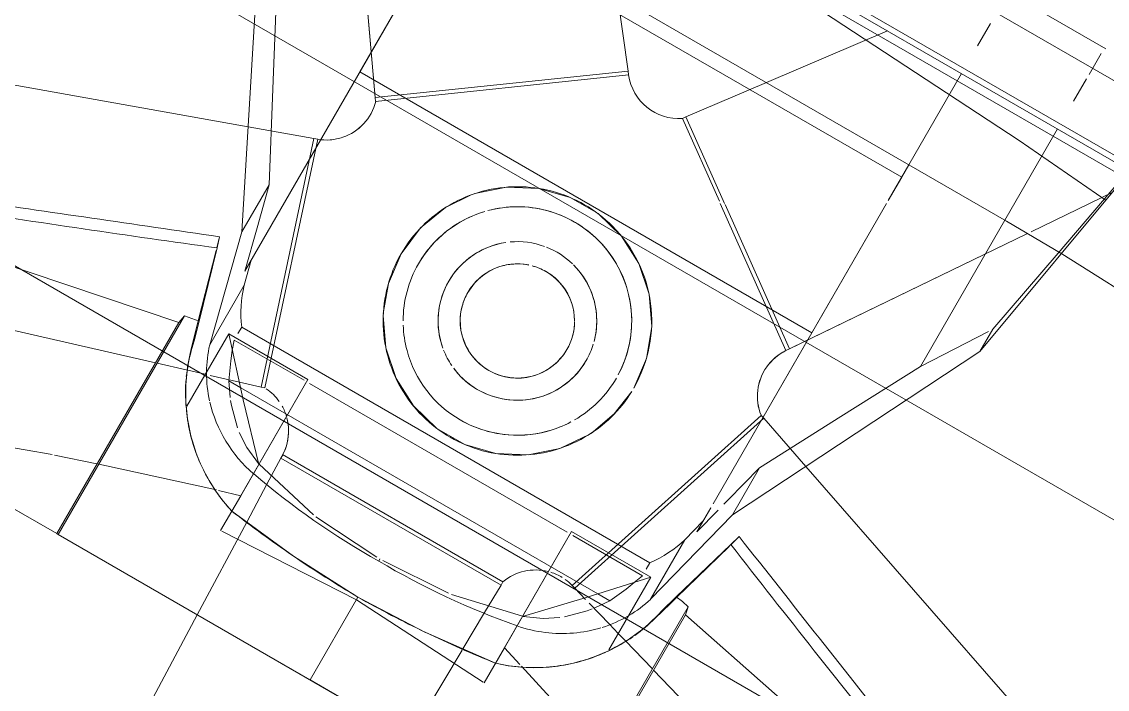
# Model space of a CAD drawing. Header units: inches. Extents: x 6664 to 8129, y 209 to 1287.
# Drawn here: x 7393.54 to 7404.22, y 636.23 to 642.8 of the extents above; entities that cross this region are included whole.
import ezdxf

# ---------------------------------------------------------------- set-up
doc = ezdxf.new("R2010")
doc.units = ezdxf.units.IN
doc.header["$MEASUREMENT"] = 0
doc.layers.add('I-FURN', color=30, linetype='Continuous', lineweight=9)

# ---------------------------------------------------------------- blocks, each defined once
blk = doc.blocks.new('Allsteel Seating Acuity Work-Conference Chair1 - Fully Adj_ Arms_ Mesh Back-V141-11th FLOOR POWER _ SIGNAL')
at = {"layer": 'I-FURN', "lineweight": 13}
for p, q in [((1.015, 12.327), (1.283, 4.08)), ((1.283, 4.08), (1.015, 12.327)), ((-2.879, 4.08), (-2.879, 1.68)), ((0, 4.08), (-2.863, 4.08)), ((-2.863, 4.08), (-2.863, 1.595)), ((2.863, 4.08), (-2.863, 4.08)), ((-1.134, 4.08), (-1.149, 3.079)), ((-1.149, 3.079), (-1.134, 4.08)), ((2.863, 4.08), (0, 4.08)), ((0, 4.08), (0, 3.139)), ((1.283, 4.08), (1.317, 3.046)), ((1.317, 3.046), (1.283, 4.08)), ((2.879, 4.08), (2.863, 4.08)), ((2.863, 4.08), (2.863, 1.595)), ((3.441, 4.08), (2.879, 4.08)), ((2.879, 4.08), (2.879, 1.68)), ((5.046, 4.08), (2.879, 4.08)), ((3.307, 3.429), (5.064, 4.069)), ((-7.326, 3.593), (-2.879, 2.306)), ((-2.879, 2.306), (-7.326, 3.593)), ((7.346, 3.514), (2.879, 2.139)), ((2.879, 2.139), (7.346, 3.514)), ((2.881, 3.286), (3.287, 3.422)), ((-2.865, 3.28), (-1.734, 2.922)), ((-1.498, 3.026), (-1.498, 3.248)), ((-1.498, 2.851), (-1.498, 3.248)), ((-1.485, 3.247), (0, 3.169)), ((0, 3.169), (1.485, 3.247)), ((1.498, 3.248), (1.498, 3.026)), ((1.498, 3.248), (1.498, 2.851)), ((1.734, 2.922), (2.865, 3.28)), ((-0.752, 3.107), (-1.498, 3.026)), ((0, 3.139), (-0.751, 3.107)), ((0, 3.169), (0, 3.139)), ((0.751, 3.107), (0, 3.139)), ((1.498, 3.026), (0.752, 3.107)), ((-1.498, 3.026), (-1.498, 1.529)), ((-1.15, 3.064), (-1.156, 2.648)), ((-1.156, 2.648), (-1.15, 3.064)), ((1.317, 3.046), (1.331, 2.624)), ((1.331, 2.624), (1.317, 3.046)), ((1.498, 1.529), (1.498, 3.026)), ((-1.712, 2.916), (-1.498, 2.851)), ((1.498, 2.851), (1.712, 2.916)), ((-1.498, 2.851), (-1.498, 2.496)), ((1.498, 2.851), (1.498, 2.496)), ((-0.034, 2.705), (-0.753, 2.661)), ((0, 2.73), (0, 2.705)), ((0.753, 2.661), (0.034, 2.705)), ((-0.784, 2.656), (-1.498, 2.492)), ((-1.156, 2.648), (-1.161, 2.333)), ((-1.161, 2.333), (-1.156, 2.648)), ((1.498, 2.492), (0.784, 2.656)), ((1.331, 2.624), (1.34, 2.333)), ((1.34, 2.333), (1.331, 2.624)), ((-1.504, 2.49), (-1.683, 2.411)), ((-1.498, 1.529), (-1.498, 2.496)), ((1.498, 2.496), (1.498, 1.529)), ((-2.398, 1.529), (-2.398, 2.354)), ((-1.683, 2.411), (-1.822, 2.319)), ((2.398, 2.354), (2.398, 1.529)), ((-2.863, 2.302), (-2.492, 2.194)), ((-2.492, 2.194), (-2.863, 2.302)), ((1.34, 2.333), (-1.161, 2.333)), ((-1.161, 2.333), (-1.161, 2.295)), ((-1.161, 2.295), (1.341, 2.295)), ((-1.161, 2.295), (1.341, 2.295)), ((1.343, 2.295), (-1.161, 2.295)), ((-1.161, 2.295), (1.341, 2.295)), ((1.341, 2.295), (1.34, 2.333)), ((-2.492, 2.194), (-2.398, 2.167)), ((-2.398, 2.167), (-2.492, 2.194)), ((-2.398, 2.167), (-2.277, 2.132)), ((-2.277, 2.132), (-2.398, 2.167)), ((-2.277, 2.132), (-2, 2.052)), ((-2, 2.052), (-2.277, 2.132)), ((-2.072, 2.066), (-2.166, 1.931)), ((-1.952, 2.038), (-1.805, 1.996)), ((-1.805, 1.996), (-1.952, 2.038)), ((2.166, 1.931), (2.072, 2.066)), ((2.566, 2.042), (2.398, 1.991)), ((2.398, 1.991), (2.566, 2.042)), ((2.863, 2.134), (2.581, 2.047)), ((2.581, 2.047), (2.863, 2.134)), ((-7.388, 2.004), (6.974, 2.004)), ((-1.805, 1.996), (-2.578, -0.383)), ((-2.542, -0.395), (-1.768, 1.985)), ((-2.542, -0.395), (-1.768, 1.985)), ((-1.768, 1.985), (-2.542, -0.395)), ((-2.542, -0.395), (-1.768, 1.985)), ((-2.166, 1.931), (-2.03, 1.931)), ((-2.03, 1.931), (2.03, 1.931)), ((-1.768, 1.985), (-1.805, 1.996)), ((2.03, 1.931), (2.166, 1.931)), ((2.352, 1.976), (2.069, 1.889)), ((2.069, 1.889), (2.352, 1.976)), ((2.247, 1.751), (2.166, 1.931)), ((-2.638, 1.857), (-2.694, 1.661)), ((-2.658, 1.76), (-2.638, 1.857)), ((1.86, 1.825), (1.824, 1.814)), ((2.069, 1.889), (1.86, 1.825)), ((1.86, 1.825), (2.069, 1.889)), ((2.633, -0.554), (1.86, 1.825)), ((2.694, 1.661), (2.638, 1.857)), ((2.658, 1.76), (2.638, 1.857)), ((-2.505, 1.718), (-2.787, 0.595)), ((-2.712, 1.569), (-2.658, 1.76)), ((-2.505, 1.718), (-2.505, 1.04)), ((1.824, 1.814), (2.597, -0.567)), ((1.824, 1.814), (2.597, -0.567)), ((2.597, -0.567), (1.824, 1.814)), ((1.824, 1.814), (2.597, -0.567)), ((2.284, 1.656), (2.247, 1.751)), ((2.787, 0.595), (2.505, 1.718)), ((2.505, 1.718), (2.505, 1.04)), ((2.658, 1.76), (2.712, 1.569)), ((-2.879, 1.68), (-2.863, 1.595)), ((-2.694, 1.661), (-2.72, 1.57)), ((-2.284, 1.656), (-2.32, 1.556)), ((2.32, 1.556), (2.284, 1.656)), ((2.72, 1.57), (2.694, 1.661)), ((2.863, 1.595), (2.879, 1.68)), ((-2.712, 1.569), (-2.92, 0.855)), ((-2.398, 1.529), (-1.498, 1.529)), ((-1.527, 1.556), (-2.32, 1.556)), ((1.464, 1.556), (-1.464, 1.556)), ((1.498, 1.529), (2.398, 1.529)), ((2.32, 1.556), (1.527, 1.556)), ((2.92, 0.855), (2.712, 1.569)), ((2.796, 1.301), (2.72, 1.57)), ((-2.32, 1.482), (-2.32, 1.409)), ((-2.32, 1.409), (2.32, 1.409)), ((2.32, 1.409), (2.32, 1.482)), ((2.915, 0.88), (2.796, 1.301)), ((-7.391, 1.263), (-3.174, -0.179)), ((-3.174, -0.179), (-7.391, 1.263)), ((7.432, 1.18), (3.25, -0.331)), ((3.25, -0.331), (7.432, 1.18)), ((-2.568, 0.79), (-2.505, 1.04)), ((2.505, 1.04), (2.568, 0.79)), ((-2.922, 0.855), (-2.953, 0.747)), ((-2.568, 0.916), (-2.642, 0.626)), ((-2.568, 0.643), (-2.568, 0.916)), ((-2.568, 0.916), (-2.568, 0.79)), ((2.568, 0.916), (2.568, 0.79)), ((2.568, 0.916), (2.568, -3.258)), ((2.953, 0.747), (2.922, 0.855)), ((-2.92, 0.855), (-2.953, 0.747)), ((-2.568, 0.643), (-2.568, 0.754)), ((2.568, 0.754), (2.568, -1.348)), ((2.92, 0.855), (2.953, 0.747)), ((-2.787, 0.595), (-4.093, -2.015)), ((-2.787, 0.595), (-2.787, 0.06)), ((-2.568, -1.348), (-2.568, 0.595)), ((-2.568, -2.82), (-2.568, 0.595)), ((4.093, -2.015), (2.787, 0.595)), ((2.787, 0.595), (2.787, 0.06)), ((-3.174, -0.179), (-2.578, -0.383)), ((-2.578, -0.383), (-3.174, -0.179)), ((-2.578, -0.383), (-2.542, -0.395)), ((3.25, -0.331), (2.633, -0.554)), ((2.633, -0.554), (3.25, -0.331)), ((2.597, -0.567), (2.633, -0.554)), ((-2.434, -1.068), (-2.456, -1.1)), ((-1.15, -2.001), (-2.434, -1.068)), ((-1.15, -2.001), (-2.434, -1.068)), ((-2.434, -1.068), (-1.15, -2.001)), ((-1.15, -2.001), (-2.434, -1.068)), ((-3.914, -3.25), (-2.456, -1.1)), ((-2.473, -1.126), (-3.914, -3.25)), ((-2.456, -1.1), (-1.196, -2.015)), ((2.289, -1.174), (0.264, -2.645)), ((2.289, -1.174), (0.264, -2.645)), ((0.264, -2.645), (2.289, -1.174)), ((2.289, -1.174), (0.264, -2.645)), ((2.311, -1.205), (2.289, -1.174)), ((-7.117, -1.238), (7.386, -1.238)), ((0.159, -1.313), (0.469, -1.236)), ((0.287, -2.675), (2.311, -1.205)), ((3.752, -3.256), (2.311, -1.205)), ((2.311, -1.205), (3.752, -3.256)), ((2.568, -1.348), (-2.568, -1.348)), ((-2.568, -1.348), (-2.568, -2.82)), ((2.568, -3.117), (2.568, -1.348)), ((-3.659, -1.595), (-4.067, -2.23)), ((-3.659, -3.258), (-3.659, -1.595)), ((-4.093, -2.015), (-4.488, -4.304)), ((-4.093, -2.015), (-4.093, -2.27)), ((-1.186, -2.022), (-0.432, -2.57)), ((-0.409, -2.539), (-1.132, -2.015)), ((-0.409, -2.539), (-1.132, -2.015)), ((-1.132, -2.015), (-0.409, -2.539)), ((-0.409, -2.539), (-1.132, -2.015)), ((-4.093, -2.27), (-4.274, -3.239)), ((-0.432, -2.57), (-0.409, -2.539)), ((-0.949, -3.258), (-0.432, -2.57)), ((-0.432, -2.57), (-0.949, -3.258)), ((0.264, -2.645), (0.287, -2.675)), ((0.74, -3.258), (0.287, -2.675)), ((0.287, -2.675), (0.74, -3.258)), ((-2.568, -3.258), (-2.568, -2.853)), ((-2.568, -2.853), (-2.568, -3.117)), ((-2.568, -3.117), (-2.568, -3.258)), ((-2.568, -3.117), (2.568, -3.117)), ((-4.274, -3.239), (-4.473, -4.304)), ((-4.44, -4.028), (-3.94, -3.29)), ((-3.94, -3.29), (-4.44, -4.028)), ((-3.659, -4.296), (-3.659, -3.258)), ((-2.568, -4.296), (-2.568, -3.258)), ((-2.568, -3.258), (-2.568, -4.296)), ((-1.727, -4.296), (-0.949, -3.258)), ((-0.949, -3.258), (-1.727, -4.296)), ((-8.421, -4.213), (8.421, -4.213)), ((8.092, -4.295), (-8.092, -4.295)), ((7.009, -4.35), (-7.009, -4.35)), ((-3.659, -4.864), (-3.659, -4.612)), ((-2.568, -4.864), (-2.568, -4.612)), ((-2.568, -4.612), (-2.568, -4.864)), ((-6.992, -4.985), (6.992, -4.985)), ((-3.659, -5.155), (-3.659, -4.915))]:
    blk.add_line(p, q, dxfattribs=at)
at = {"layer": 'I-FURN'}
for p, q in [((-4.309, -3.253), (-3.676, -3.258)), ((-3.676, -3.258), (3.676, -3.258)), ((-3.387, -4.009), (-4.426, -3.926)), ((-0.166, -4.194), (-3.387, -4.009)), ((3.676, -5.216), (-3.676, -5.216))]:
    blk.add_line(p, q, dxfattribs=at)
at = {"layer": 'I-FURN', "lineweight": 13, "flags": 128}
for points in [[(-7.386, 2.756), (-5.171, 2.144), (-2.879, 1.68)], [(2.879, 1.68), (5.171, 2.144), (7.417, 2.766)], [(-1.498, 2.496), (-1.949, 2.02), (-2.398, 1.529)], [(2.398, 1.529), (1.949, 2.02), (1.498, 2.496)], [(1.822, 2.319), (1.683, 2.411), (1.504, 2.49)], [(-1.858, 2.289), (-2.02, 2.128), (-2.054, 2.088)], [(2.054, 2.088), (2.02, 2.128), (1.858, 2.289)], [(-2.166, 1.931), (-2.247, 1.751), (-2.284, 1.656)], [(-2.72, 1.57), (-2.796, 1.301), (-2.915, 0.88)], [(-2.863, 1.595), (-2.788, 1.581), (-2.712, 1.569)], [(2.712, 1.569), (2.788, 1.581), (2.863, 1.595)], [(1.171, 0.615), (0.99, 0.877), (0.751, 1.088), (0.469, 1.236), (0.159, 1.313), (-0.159, 1.313), (-0.469, 1.236), (-0.751, 1.088), (-0.99, 0.877), (-1.171, 0.615)], [(2.787, 0.06), (2.678, 0.487), (2.568, 0.916)], [(-2.662, 0.547), (-2.678, 0.487), (-2.787, 0.06)], [(-1.181, 0.596), (-1.284, 0.316), (-1.322, 0.038)], [(1.322, 0), (1.284, 0.316), (1.181, 0.596)], [(-2.787, 0.06), (-3.226, -0.776), (-3.659, -1.595)], [(-1.322, 0), (-1.284, -0.316), (-1.171, -0.615), (-0.99, -0.877), (-0.751, -1.088), (-0.469, -1.236), (-0.159, -1.313), (0.159, -1.313)], [(3.659, -1.595), (3.226, -0.776), (2.787, 0.06)], [(1.014, -0.848), (1.171, -0.615), (1.284, -0.316), (1.322, 0)], [(0.469, -1.236), (0.751, -1.088), (0.99, -0.877)]]:
    blk.add_lwpolyline(points, dxfattribs=at)
at = {"layer": 'I-FURN', "flags": 128}
blk.add_lwpolyline([(-7.14, -3.122), (-6.551, -3.165), (-4.309, -3.253)], dxfattribs=at)
at = {"layer": 'I-FURN', "lineweight": 13}
for centre, radius, start, end in [((-0.997, 1.397), 1.705, 107.0802, 124.01), ((0.997, 1.397), 1.705, 55.9908, 72.9198), ((-0.997, 1.397), 1.705, 124.01, 127.9832), ((0.997, 1.397), 1.705, 52.0227, 55.9908), ((-0.997, 1.397), 1.705, 127.9832, 144.279), ((0.997, 1.397), 1.705, 35.728, 52.0227), ((-1.632, 2.468), 0.502, 285.6344, 339.8184), ((-1.632, 2.468), 0.502, 285.6344, 339.8184), ((1.842, 2.313), 0.5, 182.1037, 210.7012), ((1.842, 2.313), 0.5, 182.1037, 225), ((1.842, 2.313), 0.5, 210.7012, 225), ((-1.632, 2.468), 0.502, 254.3045, 264.5301), ((-1.632, 2.468), 0.502, 254.3045, 264.5301), ((-1.632, 2.468), 0.502, 268.5568, 282.8091), ((-1.632, 2.468), 0.502, 268.5568, 282.8091), ((1.842, 2.313), 0.5, 226.3544, 239.2988), ((1.842, 2.313), 0.5, 226.3544, 239.2988), ((1.842, 2.313), 0.5, 245.3255, 265.8997), ((1.842, 2.313), 0.5, 245.3255, 265.8997), ((0, 0), 1.322, 90, 105), ((0, 0), 1.322, 75, 90), ((0, 0), 1.322, 105, 135), ((0, 0), 1.322, 60, 74.9619), ((0, 0), 1.125, 105, 147.9261), ((0, 0), 1.125, 90, 135), ((0, 0), 1.125, 90, 105), ((0, 0), 1.125, 45, 90), ((0, 0), 1.125, 45, 90), ((0, 0), 1.322, 30, 60), ((0, 0), 1.322, 135, 150), ((0, 0), 1.125, 135, 147.9261), ((0, 0), 0.781, 66.6, 135), ((0, 0), 0.781, 75.7833, 120), ((0, 0), 0.781, 75, 75.7833), ((0, 0), 0.781, 66.6, 75), ((0, 0), 1.125, 32.0739, 45), ((0, 0), 1.125, 32.0739, 45), ((0, 0), 1.322, 150, 178.3657), ((0, 0), 0.781, 120, 180), ((0, 0), 0.781, 51.6, 64.2275), ((0, 0), 0.781, 51.6, 64.2275), ((0, 0), 1.322, 15, 30), ((0, 0), 1.125, 150, 180), ((0, 0), 1.125, 150, 180), ((0, 0), 0.781, 135, 180), ((0, 0), 0.563, 0, 180), ((0, 0), 0.562, 105, 120), ((0, 0), 0.562, 45, 105), ((0, 0), 0.781, 0, 50.109), ((0, 0), 0.781, 30, 50.109), ((0, 0), 1.125, 15, 30), ((0, 0), 1.125, 15, 30), ((0, 0), 0.562, 120, 150), ((0, 0), 0.563, 44.4951, 45), ((0, 0), 0.563, 15.5054, 44.4951), ((0, 0), 0.781, 0, 30), ((0, 0), 1.322, 0, 15), ((0, 0), 0.562, 150, 180), ((0, 0), 1.125, 0, 15), ((0, 0), 1.125, 0, 15), ((0, 0), 0.563, 15, 15.5054), ((0, 0), 0.563, 0, 15), ((0, 0), 1.322, 180, 255), ((0, 0), 0.781, 180, 192.9677), ((0, 0), 1.322, 345, 0), ((0, 0), 1.125, 181.9364, 315), ((0, 0), 1.125, 181.9364, 210), ((0, 0), 0.781, 180, 192.9677), ((0, 0), 0.563, 180, 195), ((0, 0), 0.563, 180, 209.524), ((0, 0), 0.563, 288.5882, 360), ((0, 0), 0.562, 315, 360), ((0, 0), 0.781, 308.4, 0), ((0, 0), 0.781, 315, 360), ((0, 0), 1.125, 316.5674, 360), ((0, 0), 1.125, 345, 0), ((0, 0), 0.781, 195, 210), ((0, 0), 0.781, 195, 255), ((0, 0), 0.563, 195, 209.524), ((0, 0), 0.563, 210, 255), ((0, 0), 0.562, 210, 285), ((0, 0), 1.125, 330, 345), ((-2.849, -0.789), 0.5, 354.7436, 52.015), ((-2.849, -0.789), 0.5, 37.6971, 52.015), ((0, 0), 0.781, 210, 255), ((0, 0), 0.562, 300, 315), ((0, 0), 1.322, 315, 345), ((-2.849, -0.789), 0.5, 23.3793, 37.6971), ((0, 0), 0.562, 288.5882, 300), ((-2.849, -0.789), 0.5, 326.1079, 23.3793), ((0, 0), 1.125, 210, 255), ((0, 0), 0.563, 255, 270), ((0, 0), 0.562, 270, 285), ((0, 0), 0.781, 280.0802, 305.3418), ((0, 0), 0.781, 280.0802, 305.3418), ((0, 0), 0.781, 308.4, 315), ((0, 0), 1.125, 316.5674, 330), ((2.769, -1.036), 0.5, 124.4258, 138.7436), ((2.769, -1.036), 0.5, 124.4258, 138.7436), ((2.769, -1.036), 0.5, 110.1079, 124.4258), ((2.769, -1.036), 0.5, 110.1079, 124.4258), ((2.769, -1.036), 0.5, 138.7436, 196.015), ((2.769, -1.036), 0.5, 138.7436, 167.3793), ((-2.849, -0.789), 0.5, 326.1079, 354.7436), ((0, 0), 0.781, 256.0605, 278.4), ((0, 0), 0.781, 256.0605, 278.4), ((0, 0), 1.125, 300, 315), ((0, 0), 1.322, 285, 315), ((2.769, -1.036), 0.5, 167.3793, 196.015), ((0, 0), 1.125, 285, 300), ((0, 0), 1.125, 255, 285), ((0, 0), 1.322, 255, 270), ((0, 0), 1.322, 270, 285), ((-0.13, -2.954), 0.5, 38.1079, 124.015), ((-0.13, -2.954), 0.5, 38.1079, 124.015), ((0, 10.353), 19.721, 241.763, 298.237), ((0.052, 13.091), 23.245, 247.1274, 291.7557)]:
    blk.add_arc(centre, radius, start, end, dxfattribs=at)
for centre, major_axis, start_param, end_param in [((-0.115, -4.138), (7.145, 0), 1.5547, 1.765577), ((0.115, -4.138), (7.145, 0), 1.376015, 1.586893), ((-1.243, 1.36), (1.316, 0), 1.765577, 1.98336), ((1.243, 1.36), (1.316, 0), 0.73108, 1.376015), ((-1.243, 1.36), (1.316, 0), 1.98336, 2.410513), ((-1.243, 1.36), (1.316, 0), 2.418925, 2.636707), ((1.243, 1.36), (1.316, 0), 0.504886, 0.722668), ((-1.243, 1.36), (1.316, 0), 2.643882, 2.854489), ((1.243, 1.36), (1.316, 0), 0.287103, 0.49771), ((-1.243, 0.682), (1.316, 0), 2.529394, 2.854489), ((1.243, 0.682), (1.316, 0), 0.287103, 0.612199)]:
    blk.add_ellipse(centre, major_axis=major_axis, ratio=0.961262, start_param=start_param, end_param=end_param, dxfattribs=at)
for points in [[(-1.498, 3.026), (-1.251, 3.061), (-0.753, 3.115), (-0.252, 3.136), (0, 3.139)], [(0, 3.139), (0.252, 3.136), (0.753, 3.115), (1.251, 3.061), (1.498, 3.026)], [(-2.398, 2.368), (-2.452, 2.29), (-2.499, 2.208), (-2.539, 2.123)], [(2.539, 2.124), (2.499, 2.209), (2.452, 2.29), (2.398, 2.368)], [(-2.548, 2.105), (-2.584, 2.025), (-2.614, 1.943), (-2.638, 1.857)], [(2.638, 1.857), (2.614, 1.943), (2.584, 2.025), (2.548, 2.104)]]:
    blk.add_open_spline(points, degree=3, dxfattribs=at)
for points, knots in [([(-2.658, 1.76), (-2.632, 1.879), (-2.558, 2.107), (-2.344, 2.473), (-2.062, 2.749), (-1.752, 2.933), (-1.585, 2.999), (-1.498, 3.026)], [0, 0, 0, 0, 0.2, 0.4, 0.7, 0.85, 1, 1, 1, 1]), ([(1.498, 3.026), (1.614, 2.991), (1.833, 2.897), (2.179, 2.653), (2.43, 2.348), (2.587, 2.023), (2.639, 1.85), (2.658, 1.76)], [0, 0, 0, 0, 0.2, 0.4, 0.7, 0.85, 1, 1, 1, 1]), ([(-2.92, 0.855), (-3.74, 1.189), (-5.22, 1.776), (-6.718, 2.343), (-7.383, 2.589)], [-1, -1, -1, -1, -0.5, -0.1040494, -0.1040494, -0.1040494, -0.1040494]), ([(7.435, 2.608), (6.752, 2.356), (5.237, 1.783), (3.74, 1.189), (2.92, 0.855)], [-0.9062013, -0.9062013, -0.9062013, -0.9062013, -0.5, 0, 0, 0, 0]), ([(-2.953, 0.747), (-3.743, 1.062), (-5.234, 1.656), (-6.7, 2.238), (-7.389, 2.511)], [0, 0, 0, 0, 0.5, 0.9510592, 0.9510592, 0.9510592, 0.9510592]), ([(7.439, 2.531), (6.734, 2.251), (5.252, 1.663), (3.743, 1.062), (2.953, 0.747)], [0.0379108, 0.0379108, 0.0379108, 0.0379108, 0.5, 1, 1, 1, 1])]:
    blk.add_open_spline(points, degree=3, knots=knots, dxfattribs=at)

msp = doc.modelspace()

# ---------------------------------------------------------------- block references
at = {"layer": 'I-FURN', "rotation": 149.9998874387214}
msp.add_blockref('Allsteel Seating Acuity Work-Conference Chair1 - Fully Adj_ Arms_ Mesh Back-V141-11th FLOOR POWER _ SIGNAL', (7398.417, 639.858), dxfattribs=at)

doc.saveas('drawing.dxf')
